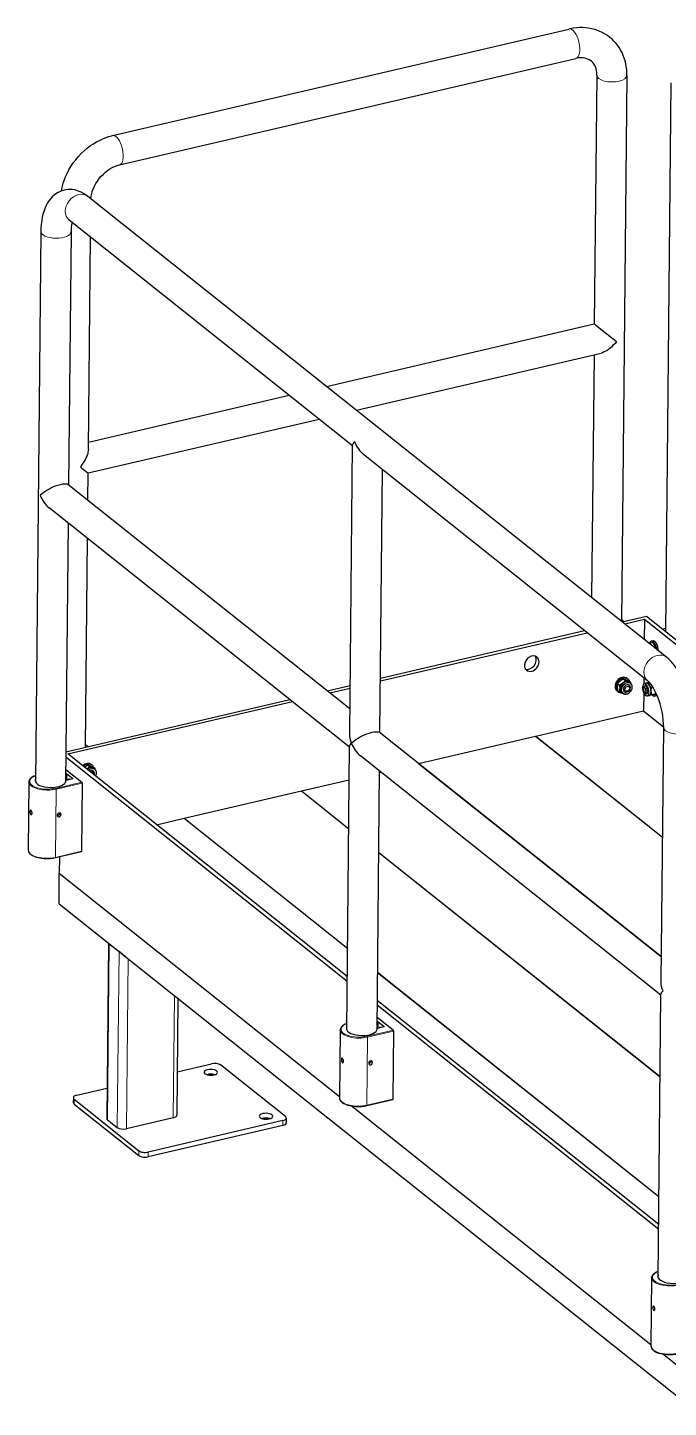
# Model space of a CAD drawing. Extents: x 5 to 836, y 5 to 589.
# Drawn here: x 561.3 to 609.1, y 231.2 to 334.2 of the extents above; entities that cross this region are included whole.
import ezdxf

# ---------------------------------------------------------------- set-up
doc = ezdxf.new("R2010")
doc.units = 0

msp = doc.modelspace()

# ---------------------------------------------------------------- linework, layer by layer
at = {"color": 7, "lineweight": 25}
for p, q in [((567.6, 326.1), (601.68, 334.05)), ((568.12, 323.91), (602.19, 331.86)), ((603.75, 330.61), (603.57, 312.05)), ((606, 330.58), (605.6, 289.84)), ((608.9, 289.09), (609.3, 330.04)), ((608.96, 287.17), (565.76, 321.56)), ((564.36, 319.8), (564.3, 319.85)), ((585.53, 302.95), (564.36, 319.8)), ((562.26, 318.95), (561.85, 277.86)), ((564.51, 318.92), (564.32, 300.04)), ((565.8, 302.69), (565.95, 318.53)), ((583.57, 307.38), (603.57, 312.05)), ((585.81, 305.6), (604.08, 309.86)), ((603.55, 309.74), (603.37, 291.62)), ((565.8, 303.23), (580.78, 306.73)), ((565.78, 300.92), (583.02, 304.94)), ((585.31, 281.5), (585.53, 303)), ((607.55, 285.41), (586.34, 302.3)), ((565.76, 298.89), (565.78, 300.92)), ((587.56, 281.53), (587.76, 301.17)), ((585.33, 283.31), (564.28, 300.07)), ((585.3, 280.45), (562.87, 298.31)), ((564.29, 297.18), (564.1, 277.83)), ((565.58, 280.45), (565.73, 296.04)), ((605.6, 289.99), (605.79, 289.84)), ((605.65, 289.81), (607.47, 290.23)), ((605.84, 289.65), (607.31, 290)), ((607.31, 290), (607.29, 288.5)), ((607.31, 290), (614.98, 283.89)), ((607.47, 290.23), (615.14, 284.12)), ((587.6, 285.6), (602.85, 289.16)), ((587.6, 285.4), (603.05, 289)), ((607.82, 288.36), (607.93, 288.39)), ((608.66, 289.28), (608.9, 289.34)), ((607.93, 288.26), (607.66, 288.2)), ((608.1, 288.02), (608.06, 288.1)), ((608.16, 287.84), (608.13, 287.83)), ((605.54, 285.42), (605.47, 285.36)), ((605.73, 285.27), (605.7, 285.24)), ((605.73, 285.55), (605.89, 285.43)), ((605.96, 285.48), (605.88, 285.5)), ((606.08, 285.35), (605.89, 285.43)), ((605.96, 285.48), (606.14, 285.4)), ((606.08, 285.54), (606.02, 285.59)), ((606.11, 285.34), (606.08, 285.35)), ((606.15, 285.32), (606.11, 285.34)), ((606.14, 285.4), (606.3, 285.28)), ((606.2, 285.29), (606.28, 285.22)), ((607.27, 285.64), (607.26, 285.17)), ((607.68, 285.29), (607.62, 285.28)), ((583.63, 284.67), (585.35, 285.07)), ((583.82, 284.51), (585.35, 284.87)), ((605.33, 284.6), (605.27, 284.65)), ((605.29, 285.02), (605.29, 284.93)), ((605.31, 285.21), (605.47, 285.08)), ((605.31, 284.71), (605.46, 284.59)), ((605.49, 284.82), (605.48, 284.78)), ((605.49, 284.86), (605.49, 284.82)), ((605.6, 284.55), (605.69, 284.48)), ((605.7, 285.24), (605.66, 285.21)), ((605.77, 284.64), (605.81, 284.62)), ((606.14, 285.1), (606.17, 285.07)), ((607.26, 284.54), (607.24, 283.16)), ((607.26, 284.88), (607.3, 284.97)), ((607.47, 285.24), (607.31, 285.2)), ((607.34, 284.53), (607.41, 284.47)), ((607.37, 285.02), (607.35, 285.02)), ((607.49, 285.24), (607.47, 285.24)), ((607.5, 284.45), (607.48, 284.45)), ((607.69, 284.31), (607.53, 284.27)), ((607.89, 284.35), (607.61, 284.29)), ((607.61, 284.29), (607.61, 284.29)), ((607.67, 284.31), (607.69, 284.31)), ((607.7, 285.05), (607.68, 285.09)), ((607.69, 284.31), (607.71, 284.32)), ((607.72, 285.01), (607.7, 285.05)), ((607.81, 284.59), (607.81, 284.63)), ((607.81, 284.55), (607.81, 284.59)), ((608.12, 284.42), (607.84, 284.35)), ((607.98, 284.88), (607.85, 284.85)), ((608.02, 284.39), (608.06, 284.4)), ((608.07, 284.27), (608.18, 284.3)), ((564.12, 280.11), (580.83, 284.01)), ((564.27, 279.95), (581.03, 283.86)), ((599.2, 281.28), (607.24, 283.16)), ((607.24, 283.16), (608.75, 281.96)), ((608.58, 264.8), (587.52, 281.57)), ((590.45, 279.24), (599.19, 281.28)), ((599.19, 281.28), (608.67, 273.74)), ((599.2, 281.28), (599.2, 281.28)), ((599.2, 281.28), (608.67, 273.74)), ((608.56, 262.99), (608.75, 281.93)), ((565.58, 280.65), (565.77, 280.5)), ((585.1, 259.35), (585.3, 280.51)), ((585.13, 262.97), (564.12, 279.7)), ((585.13, 263.33), (564.27, 279.95)), ((565.74, 279.13), (565.89, 279.01)), ((565.96, 279.06), (565.89, 279.08)), ((566.08, 279.12), (566.02, 279.17)), ((608.55, 261.95), (586.12, 279.81)), ((590.45, 279.24), (590.45, 279.24)), ((590.45, 279.24), (608.58, 264.8)), ((564.11, 278.8), (565.32, 277.84)), ((564.11, 278.46), (564.16, 278.47)), ((564.39, 278.07), (564.12, 278.01)), ((564.63, 278.09), (564.14, 277.98)), ((564.2, 278.47), (564.64, 278.11)), ((564.41, 278.04), (564.39, 278.07)), ((565.54, 279), (565.5, 278.97)), ((565.7, 278.82), (565.69, 278.81)), ((565.74, 278.85), (565.7, 278.82)), ((566.08, 278.93), (565.89, 279.01)), ((565.96, 279.06), (566.15, 278.98)), ((566.12, 278.91), (566.08, 278.93)), ((566.15, 278.9), (566.12, 278.91)), ((566.14, 278.68), (566.18, 278.65)), ((566.15, 278.98), (566.3, 278.86)), ((566.2, 278.87), (566.29, 278.8)), ((587.35, 259.33), (587.54, 278.68)), ((587.54, 278.56), (587.65, 278.58)), ((561.36, 277.86), (561.31, 272.78)), ((564.12, 278.01), (564.1, 278.01)), ((564.12, 277.91), (564.12, 277.97)), ((565.35, 277.77), (565.3, 272.69)), ((572.95, 275.15), (581.7, 277.19)), ((581.7, 277.19), (585.28, 278.03)), ((581.7, 277.19), (581.7, 277.19)), ((581.7, 277.19), (585.24, 274.37)), ((581.7, 277.19), (585.24, 274.37)), ((570.89, 274.67), (572.95, 275.15)), ((572.95, 275.15), (572.95, 275.15)), ((572.95, 275.15), (585.16, 265.44)), ((572.95, 275.15), (585.16, 265.43)), ((563.34, 272.21), (565.28, 272.66)), ((563.65, 272.28), (563.63, 271.02)), ((587.48, 272.6), (608.49, 255.87)), ((587.48, 272.59), (608.49, 255.86)), ((563.61, 268.77), (563.63, 271.02)), ((584.56, 254.36), (563.63, 271.02)), ((584.56, 254.36), (563.63, 271.02)), ((563.61, 268.77), (610.83, 231.18)), ((567.3, 265.83), (567.17, 252.75)), ((567.36, 265.78), (568.09, 265.21)), ((587.39, 263.66), (608.4, 246.93)), ((587.39, 263.65), (608.4, 246.92)), ((572.48, 261.68), (572.4, 252.98)), ((572.51, 261.68), (572.48, 261.68)), ((608.34, 240.84), (608.55, 262)), ((608.38, 244.47), (587.36, 261.2)), ((608.38, 244.83), (587.37, 261.55)), ((587.35, 260.3), (588.57, 259.33)), ((587.35, 259.95), (587.41, 259.96)), ((587.64, 259.57), (587.36, 259.5)), ((587.88, 259.59), (587.38, 259.47)), ((587.44, 259.96), (587.89, 259.6)), ((587.65, 259.53), (587.64, 259.57)), ((584.61, 259.36), (584.56, 254.27)), ((587.36, 259.5), (587.35, 259.5)), ((587.37, 259.4), (587.37, 259.46)), ((588.59, 259.27), (588.54, 254.18)), ((572.43, 256.23), (574.99, 256.83)), ((580.52, 252.88), (575.67, 256.74)), ((564.93, 254.48), (567.19, 255.01)), ((564.68, 254.29), (564.67, 253.93)), ((564.74, 254.18), (569.58, 250.33)), ((564.74, 253.82), (569.58, 249.97)), ((607.8, 235.86), (585.42, 253.68)), ((607.8, 235.86), (585.42, 253.68)), ((586.58, 253.7), (588.53, 254.15)), ((567.23, 252.65), (567.96, 252.07)), ((572.14, 252.79), (568.64, 251.98)), ((580.32, 252.59), (570.26, 250.24)), ((580.58, 252.77), (580.58, 252.41)), ((580.32, 252.23), (570.26, 249.88)), ((607.85, 240.85), (607.8, 235.77)), ((612.06, 232.47), (608.66, 235.17)), ((610.85, 233.43), (608.66, 235.17))]:
    msp.add_line(p, q, dxfattribs=at)
at = {"color": 7, "lineweight": 9}
for p, q in [((605.6, 289.98), (605.78, 289.84)), ((608.66, 289.28), (608.9, 289.33)), ((565.58, 280.63), (565.75, 280.49)), ((564.16, 278.47), (564.16, 278.02)), ((564.2, 278.47), (564.19, 278.03)), ((564.64, 278.11), (564.64, 278.1)), ((563.4, 277.32), (563.35, 272.23)), ((565.32, 277.84), (563.38, 277.38)), ((565.35, 277.77), (563.4, 277.32)), ((564.12, 277.91), (564.12, 277.97)), ((563.35, 272.23), (565.3, 272.69)), ((567.23, 252.65), (567.36, 265.78)), ((567.96, 252.07), (568.09, 265.21)), ((568.64, 251.98), (568.77, 264.66)), ((568.77, 264.67), (568.77, 264.66)), ((572.14, 252.79), (572.23, 261.88)), ((572.26, 261.89), (572.23, 261.88)), ((587.41, 259.96), (587.4, 259.51)), ((587.44, 259.96), (587.44, 259.52)), ((587.89, 259.6), (587.89, 259.59)), ((586.65, 258.81), (586.6, 253.73)), ((588.57, 259.33), (586.62, 258.88)), ((588.59, 259.27), (586.65, 258.81)), ((587.37, 259.4), (587.37, 259.46)), ((564.74, 253.82), (564.74, 254.18)), ((586.6, 253.73), (588.54, 254.18)), ((580.32, 252.23), (580.32, 252.59)), ((569.58, 249.97), (569.58, 250.33)), ((570.26, 249.88), (570.26, 250.24))]:
    msp.add_line(p, q, dxfattribs=at)
at = {"color": 7, "lineweight": 25}
for points in [[(606, 330.58), (606, 330.8), (605.99, 331.03), (605.96, 331.25), (605.92, 331.46), (605.87, 331.68), (605.8, 331.89), (605.73, 332.09), (605.64, 332.29), (605.55, 332.46), (605.42, 332.67), (605.3, 332.85), (605.17, 333.01), (605.04, 333.15), (604.9, 333.29), (604.73, 333.43), (604.56, 333.56), (604.38, 333.68), (604.16, 333.8), (603.93, 333.9), (603.77, 333.97), (603.6, 334.02), (603.37, 334.08), (603.14, 334.12), (602.91, 334.15), (602.7, 334.16), (602.48, 334.16), (602.26, 334.15), (602.02, 334.12), (601.74, 334.07), (601.68, 334.05)], [(603.75, 330.61), (603.75, 330.78), (603.73, 330.94), (603.7, 331.08), (603.65, 331.22), (603.6, 331.34), (603.53, 331.45), (603.45, 331.56), (603.36, 331.65), (603.25, 331.73), (603.15, 331.79), (603.02, 331.84), (602.89, 331.88), (602.74, 331.9), (602.58, 331.91), (602.42, 331.9), (602.25, 331.88), (602.19, 331.86)], [(563.79, 321.97), (563.85, 322.26), (563.93, 322.56), (564, 322.76), (564.08, 322.98), (564.21, 323.27), (564.35, 323.54), (564.5, 323.8), (564.67, 324.06), (564.86, 324.3), (565.06, 324.54), (565.27, 324.76), (565.49, 324.97), (565.72, 325.17), (565.97, 325.35), (566.14, 325.47), (566.4, 325.63), (566.62, 325.74), (566.89, 325.87), (567.1, 325.95), (567.32, 326.02), (567.53, 326.08), (567.6, 326.1)], [(565.99, 321.38), (566.01, 321.57), (566.05, 321.77), (566.09, 321.93), (566.16, 322.11), (566.25, 322.32), (566.36, 322.52), (566.48, 322.71), (566.61, 322.89), (566.76, 323.07), (566.92, 323.23), (567.08, 323.38), (567.26, 323.51), (567.4, 323.61), (567.58, 323.71), (567.76, 323.79), (567.94, 323.86), (568.12, 323.91)], [(565.76, 321.56), (565.59, 321.69), (565.43, 321.79), (565.27, 321.87), (565.11, 321.94), (564.93, 322), (564.78, 322.04), (564.62, 322.07), (564.44, 322.08), (564.27, 322.07), (564.1, 322.05), (563.93, 322.01), (563.81, 321.98), (563.65, 321.91), (563.49, 321.82), (563.37, 321.75), (563.23, 321.64), (563.1, 321.52), (562.98, 321.39), (562.87, 321.25), (562.75, 321.07), (562.65, 320.88), (562.57, 320.71), (562.49, 320.49), (562.41, 320.24), (562.36, 320.01), (562.32, 319.77), (562.28, 319.46), (562.26, 319.18), (562.26, 318.95)], [(564.58, 319.62), (564.55, 319.44), (564.52, 319.23), (564.51, 319), (564.51, 318.92)], [(603.57, 312.05), (603.57, 312.05), (603.59, 312.04), (603.69, 311.96), (604.98, 310.93), (605.23, 310.73)], [(605.23, 310.73), (605.12, 310.59), (604.94, 310.41), (604.85, 310.32), (604.76, 310.24), (604.6, 310.12), (604.52, 310.06), (604.43, 310.01), (604.31, 309.95), (604.19, 309.89), (604.08, 309.86)], [(585.67, 303.26), (585.61, 303.19), (585.57, 303.12), (585.54, 303.06), (585.53, 303.03), (585.53, 303)], [(565.8, 302.69), (565.79, 302.58), (565.77, 302.48), (565.75, 302.39), (565.73, 302.31), (565.66, 302.13), (565.58, 301.96), (565.47, 301.76), (565.35, 301.57), (565.21, 301.38)], [(565.21, 301.38), (565.32, 301.29), (565.77, 300.93), (565.78, 300.92), (565.78, 300.92), (565.78, 300.92)], [(562.2, 299.27), (562.27, 299.33), (562.39, 299.43), (562.54, 299.54), (562.7, 299.64), (562.84, 299.72), (562.99, 299.8), (563.16, 299.88), (563.34, 299.95), (563.53, 300.02), (563.72, 300.07), (563.89, 300.11), (564.04, 300.12), (564.1, 300.12), (564.16, 300.12), (564.23, 300.1), (564.28, 300.07)], [(608.06, 288.1), (608.02, 288.16), (607.93, 288.26)], [(608.1, 288.02), (608.12, 287.95), (608.16, 287.84)], [(611, 281.91), (610.99, 282.24), (610.97, 282.58), (610.94, 282.92), (610.89, 283.26), (610.81, 283.66), (610.71, 284.07), (610.62, 284.4), (610.51, 284.73), (610.39, 285.05), (610.26, 285.36), (610.12, 285.66), (609.96, 285.95), (609.8, 286.22), (609.62, 286.47), (609.46, 286.67), (609.3, 286.86), (609.13, 287.02), (608.96, 287.17)], [(605.47, 285.36), (605.41, 285.31), (605.31, 285.21)], [(605.54, 285.42), (605.61, 285.47), (605.73, 285.55)], [(605.73, 285.27), (605.79, 285.33), (605.89, 285.43)], [(608.75, 281.93), (608.74, 282.2), (608.72, 282.49), (608.68, 282.79), (608.63, 283.09), (608.56, 283.4), (608.48, 283.7), (608.39, 283.99), (608.29, 284.26), (608.17, 284.52), (608.05, 284.75), (607.93, 284.96), (607.81, 285.13), (607.7, 285.27), (607.6, 285.37), (607.55, 285.41)], [(607.68, 285.09), (607.65, 285.16), (607.62, 285.28)], [(605.29, 284.93), (605.3, 284.76), (605.31, 284.71)], [(605.66, 285.21), (605.59, 285.16), (605.47, 285.08)], [(605.49, 284.86), (605.47, 285.03), (605.47, 285.08)], [(605.69, 284.48), (605.76, 284.44), (605.83, 284.41), (605.9, 284.41), (605.98, 284.42), (606.07, 284.44), (606.15, 284.49), (606.23, 284.55), (606.3, 284.63), (606.35, 284.72), (606.39, 284.81), (606.4, 284.9), (606.41, 284.94)], [(606.41, 284.94), (606.4, 285.03), (606.38, 285.1), (606.34, 285.16), (606.29, 285.21), (606.29, 285.22)], [(607.31, 285.2), (607.27, 285.18), (607.24, 285.15), (607.21, 285.1), (607.19, 285.03), (607.18, 284.94), (607.18, 284.91)], [(607.53, 284.27), (607.49, 284.27), (607.44, 284.29), (607.4, 284.32), (607.35, 284.37), (607.3, 284.45), (607.25, 284.56), (607.21, 284.68), (607.19, 284.82), (607.18, 284.91)], [(607.72, 285.01), (607.76, 284.95), (607.85, 284.85)], [(607.81, 284.63), (607.82, 284.71), (607.85, 284.85)], [(607.81, 284.55), (607.82, 284.47), (607.84, 284.35)], [(585.45, 280.76), (585.4, 280.92), (585.35, 281.1), (585.33, 281.28), (585.31, 281.47), (585.31, 281.5)], [(585.45, 280.76), (585.51, 280.83), (585.64, 280.93), (585.78, 281.03), (585.95, 281.14), (586.09, 281.22), (586.24, 281.29), (586.41, 281.37), (586.59, 281.45), (586.78, 281.51), (586.97, 281.57), (587.14, 281.6), (587.28, 281.61), (587.35, 281.61), (587.4, 281.61), (587.47, 281.59), (587.52, 281.57)], [(585.3, 280.51), (585.31, 280.54), (585.32, 280.58), (585.33, 280.61), (585.36, 280.65), (585.42, 280.73), (585.45, 280.76)], [(565.54, 279), (565.61, 279.05), (565.74, 279.13)], [(561.85, 278.34), (561.72, 278.28), (561.61, 278.22), (561.52, 278.16), (561.46, 278.09), (561.41, 278.02), (561.38, 277.96), (561.36, 277.9), (561.36, 277.86)], [(565.74, 278.85), (565.8, 278.9), (565.89, 279.01)], [(566.41, 278.52), (566.4, 278.6), (566.38, 278.68), (566.34, 278.74), (566.3, 278.79), (566.29, 278.8)], [(566.35, 278.29), (566.39, 278.38), (566.41, 278.47), (566.41, 278.52)], [(561.48, 275.75), (561.46, 275.74), (561.45, 275.73), (561.45, 275.71), (561.44, 275.66), (561.44, 275.6), (561.45, 275.57)], [(561.45, 275.57), (561.46, 275.51), (561.49, 275.46), (561.51, 275.44), (561.54, 275.43), (561.55, 275.43)], [(561.59, 275.61), (561.57, 275.66), (561.54, 275.71), (561.52, 275.73), (561.5, 275.75), (561.49, 275.75), (561.48, 275.75)], [(561.55, 275.43), (561.58, 275.44), (561.59, 275.47), (561.6, 275.49), (561.6, 275.52), (561.6, 275.58), (561.59, 275.61)], [(563.64, 275.44), (563.62, 275.41), (563.6, 275.39), (563.58, 275.37), (563.55, 275.35), (563.52, 275.33), (563.48, 275.33)], [(563.65, 275.55), (563.65, 275.5), (563.64, 275.44)], [(561.31, 272.78), (561.32, 272.71), (561.34, 272.64), (561.38, 272.57), (561.44, 272.5), (561.52, 272.44), (561.63, 272.37), (561.75, 272.31), (561.91, 272.25), (562.06, 272.21), (562.27, 272.17), (562.49, 272.14), (562.72, 272.14), (562.95, 272.15), (563.17, 272.17), (563.34, 272.21)], [(608.7, 262.26), (608.64, 262.41), (608.6, 262.59), (608.57, 262.78), (608.56, 262.96), (608.56, 262.99)], [(572.48, 261.68), (572.48, 261.68), (572.47, 261.69), (572.23, 261.88)], [(608.55, 262), (608.55, 262.04), (608.56, 262.07), (608.58, 262.1), (608.6, 262.14), (608.66, 262.22), (608.7, 262.26)], [(585.1, 259.83), (584.97, 259.78), (584.85, 259.71), (584.77, 259.65), (584.7, 259.59), (584.65, 259.52), (584.62, 259.45), (584.61, 259.39), (584.61, 259.36)], [(584.72, 257.24), (584.71, 257.24), (584.7, 257.22), (584.69, 257.2), (584.69, 257.15), (584.69, 257.09), (584.69, 257.07)], [(584.69, 257.07), (584.71, 257.01), (584.74, 256.96), (584.76, 256.93), (584.79, 256.92), (584.8, 256.92)], [(584.84, 257.1), (584.81, 257.16), (584.78, 257.21), (584.77, 257.23), (584.75, 257.24), (584.73, 257.24), (584.72, 257.24)], [(584.8, 256.92), (584.82, 256.93), (584.84, 256.96), (584.84, 256.99), (584.85, 257.01), (584.84, 257.07), (584.84, 257.1)], [(586.88, 256.94), (586.87, 256.91), (586.85, 256.88), (586.82, 256.86), (586.8, 256.84), (586.76, 256.83), (586.73, 256.82)], [(586.9, 257.04), (586.9, 256.99), (586.88, 256.94)], [(584.56, 254.27), (584.56, 254.2), (584.58, 254.14), (584.62, 254.07), (584.69, 254), (584.76, 253.93), (584.87, 253.86), (585, 253.8), (585.15, 253.74), (585.3, 253.7), (585.51, 253.66), (585.74, 253.64), (585.97, 253.63), (586.2, 253.64), (586.42, 253.67), (586.58, 253.7)], [(608.35, 241.33), (608.21, 241.27), (608.1, 241.21), (608.01, 241.14), (607.95, 241.08), (607.9, 241.01), (607.87, 240.94), (607.85, 240.89), (607.85, 240.85)], [(607.97, 238.74), (607.96, 238.73), (607.95, 238.72), (607.94, 238.7), (607.93, 238.65), (607.93, 238.59), (607.94, 238.56)], [(607.94, 238.56), (607.96, 238.5), (607.98, 238.45), (608.01, 238.42), (608.03, 238.41), (608.04, 238.41)], [(608.08, 238.59), (608.06, 238.65), (608.03, 238.7), (608.01, 238.72), (607.99, 238.73), (607.98, 238.74), (607.97, 238.74)], [(608.04, 238.41), (608.07, 238.43), (608.08, 238.45), (608.09, 238.48), (608.09, 238.51), (608.09, 238.57), (608.08, 238.59)], [(607.8, 235.77), (607.81, 235.7), (607.83, 235.63), (607.87, 235.56), (607.93, 235.49), (608.01, 235.42), (608.12, 235.35), (608.25, 235.29), (608.4, 235.24), (608.55, 235.2), (608.76, 235.16), (608.98, 235.13), (609.21, 235.12), (609.44, 235.13), (609.66, 235.16), (609.83, 235.19)]]:
    msp.add_lwpolyline(points, dxfattribs=at)
for centre, radius, start, end in [((607.17, 287.55), 1.02, 14.2829, 16.1796), ((605.2, 283.55), 2.07, 70.8601, 75.197), ((606.83, 287.28), 2.07, 250.8601, 255.197), ((603.68, 284.94), 2.64, 5.703, 7.4222), ((611.16, 271.52), 14.21, 104.4356, 104.9835), ((606.58, 284.96), 1.29, 169.1497, 177.4935), ((604.19, 284.83), 1.29, 349.1497, 357.4935), ((607.34, 288.92), 4.72, 246.5374, 248.8901), ((608.03, 282.99), 1.37, 105.2198, 107.8283), ((611.39, 270.59), 14.21, 104.4356, 104.9835), ((604.35, 298.11), 14.21, 284.4356, 284.9835), ((607.7, 285.72), 1.37, 285.2199, 287.8283), ((606.96, 284.74), 1.21, 344.4305, 351.2978), ((565.21, 277.13), 2.07, 70.8601, 75.197), ((566.83, 280.86), 2.07, 250.8601, 255.197), ((563.69, 278.52), 2.64, 5.703, 7.4222), ((565.02, 278.18), 0.922, 190.8784, 193.311), ((564.28, 261.96), 4.91, 51.1592, 52.097), ((398.91, 53.24), 271.21, 51.2226, 51.4053), ((588.27, 259.68), 0.922, 190.8784, 193.311)]:
    msp.add_arc(centre, radius, start, end, dxfattribs=at)
at = {"color": 7, "lineweight": 9}
for centre, major_axis, ratio, start_param, end_param in [((601.94, 332.96), (0.26, -1.1), 0.43918, 0.000015, 3.141607), ((604.88, 330.59), (-1.12, 0.01), 0.436237, 6.28317, 9.424763), ((567.86, 325), (0.26, -1.1), 0.43918, 0.000015, 3.141607), ((565.06, 320.68), (0.701, 0.88), 0.785378, 6.283145, 9.424737), ((563.38, 318.93), (-1.12, 0.01), 0.436237, 0.000039, 3.141631), ((608.26, 286.29), (0.701, 0.88), 0.785378, 6.283145, 9.424737), ((605.99, 284.85), (-0.296, -0.372), 0.785378, 3.141613, 6.283206), ((606, 284.84), (-0.285, -0.358), 0.785378, 5.494425440575952, 11.77761074775554), ((607.41, 284.73), (-0.104, 0.446), 0.43918, 1.06378, 7.346965), ((607.42, 284.74), (-0.108, 0.463), 0.43918, 3.141542, 6.283135), ((609.87, 281.92), (1.12, -0.01), 0.436237, 3.141631, 6.283224), ((562.74, 277.89), (-1.32, 0.01), 0.436237, 5.443784, 8.363857), ((565.99, 278.43), (-0.296, -0.372), 0.785378, 3.141613, 4.469953), ((566, 278.42), (-0.285, -0.358), 0.785378, 1.822703, 4.460482), ((562.73, 277.85), (-1.37, 0.01), 0.436237, 6.28317, 8.363857), ((563.38, 277.34), (0.0114, -0.0487), 0.43918, 1.06378, 2.634576), ((562.68, 272.76), (-1.37, 0.01), 0.436237, 6.28317, 8.363857), ((563.33, 272.25), (0.0114, -0.0487), 0.43918, 6.283135, 7.346965), ((585.98, 259.39), (-1.32, 0.01), 0.436237, 5.443784, 8.363857), ((585.98, 259.34), (-1.37, 0.01), 0.436237, 6.28317, 8.363857), ((586.62, 258.83), (0.0114, -0.0487), 0.43918, 1.06378, 2.634576), ((585.93, 254.26), (-1.37, 0.01), 0.436237, 6.28317, 8.363857), ((586.57, 253.75), (0.0114, -0.0487), 0.43918, 6.283135, 7.346965), ((609.23, 240.88), (-1.32, 0.01), 0.436237, 5.443784, 8.363857), ((609.23, 240.84), (-1.37, 0.01), 0.436237, 6.28317, 8.363857), ((609.18, 235.75), (-1.37, 0.01), 0.436237, 6.28317, 8.363857)]:
    msp.add_ellipse(centre, major_axis=major_axis, ratio=ratio, start_param=start_param, end_param=end_param, dxfattribs=at)
at = {"color": 7, "lineweight": 25}
for centre, major_axis, ratio, start_param, end_param in [((586.66, 303.49), (0.67, -1.4), 0.643036, 4.572844, 5.36163), ((563.19, 299.5), (0.67, -1.4), 0.643105, 4.572993, 5.36168), ((607.96, 287.78), (0.136, -0.584), 0.43918, 3.141634, 3.786532), ((607.96, 287.78), (0.136, -0.584), 0.43918, 1.412935, 3.141634), ((608.07, 287.81), (0.136, -0.584), 0.43918, 1.199362, 3.141634), ((607.96, 287.78), (-0.109, 0.465), 0.43918, 4.649721, 5.150196), ((598.9, 286.69), (-0.389, -0.489), 0.785378, 3.141613, 5.494425), ((598.9, 286.69), (-0.389, -0.489), 0.785378, 5.494425, 6.283206), ((598.7, 286.84), (-0.389, -0.489), 0.785378, 0.25497, 2.886622), ((598.9, 286.69), (-0.389, -0.489), 0.785378, 0.000021, 3.141613), ((605.65, 285.12), (0.374, 0.469), 0.785378, 0.000021, 3.141613), ((605.71, 285.07), (0.374, 0.469), 0.785378, 0.000021, 3.141613), ((605.9, 284.92), (-0.296, -0.372), 0.785378, 3.40003, 5.494425), ((605.9, 284.92), (-0.297, -0.374), 0.785378, 3.502404, 4.344854), ((605.71, 285.07), (0.374, 0.469), 0.785378, 5.79288, 6.283206), ((605.9, 284.92), (-0.296, -0.372), 0.785378, 3.14163, 3.40003), ((605.9, 284.92), (-0.297, -0.374), 0.785378, 3.039218, 3.297657), ((607.58, 284.77), (-0.108, 0.463), 0.43918, 3.158175, 6.283185), ((607.93, 284.86), (0.136, -0.584), 0.43918, 3.747707, 3.786532), ((605.71, 285.07), (0.374, 0.469), 0.785378, 3.141613, 3.789055), ((605.9, 284.92), (-0.296, -0.372), 0.785378, 5.494425, 6.283223), ((605.9, 284.92), (-0.297, -0.374), 0.785378, 5.596799, 6.385559), ((605.9, 284.92), (-0.297, -0.374), 0.785378, 4.549601, 5.392052), ((606, 284.84), (-0.187, -0.235), 0.785378, 3.141613, 6.283206), ((605.99, 284.85), (-0.182, -0.229), 0.785378, 5.494425, 6.283206), ((605.99, 284.85), (-0.182, -0.229), 0.785378, 5.457311, 5.494425), ((605.99, 284.85), (-0.182, -0.229), 0.785378, 0.000021, 3.141613), ((606, 284.84), (-0.187, -0.235), 0.785378, 0.000021, 2.352833), ((606.03, 284.81), (-0.128, -0.161), 0.785378, 2.352833, 8.636018), ((605.99, 284.85), (-0.182, -0.229), 0.785378, 3.141613, 3.967465), ((606, 284.84), (-0.187, -0.235), 0.785378, 2.352833, 3.141613), ((605.99, 284.85), (-0.296, -0.372), 0.785378, 3.138231, 3.141613), ((607.34, 284.72), (-0.047, 0.2), 0.43918, 0.510785, 1.06378), ((607.34, 284.72), (-0.047, 0.2), 0.43918, 1.06378, 2.630825), ((607.41, 284.73), (-0.068, 0.292), 0.43918, 6.283135, 7.159459), ((607.34, 284.72), (-0.047, 0.2), 0.43918, 2.630825, 6.793971), ((607.42, 284.74), (-0.067, 0.285), 0.43918, 6.283135, 6.793971), ((607.41, 284.73), (-0.068, 0.292), 0.43918, 4.205372, 6.283135), ((607.42, 284.74), (-0.067, 0.285), 0.43918, 6.034698, 6.283135), ((607.41, 284.73), (-0.068, 0.292), 0.43918, 2.265318, 3.141542), ((607.42, 284.74), (-0.067, 0.285), 0.43918, 2.630825, 3.141542), ((607.41, 284.73), (-0.068, 0.292), 0.43918, 3.141542, 4.205372), ((607.42, 284.74), (-0.067, 0.285), 0.43918, 3.141542, 3.39016), ((607.58, 284.77), (-0.109, 0.465), 0.43918, 5.354943, 6.197394), ((607.58, 284.77), (-0.109, 0.465), 0.43918, 3.039212, 3.055801), ((607.58, 284.77), (-0.108, 0.463), 0.43918, 3.141593, 3.158175), ((607.58, 284.77), (-0.109, 0.465), 0.43918, 3.260548, 4.102999), ((607.58, 284.77), (-0.109, 0.465), 0.43918, 4.307746, 5.150196), ((607.93, 284.86), (0.136, -0.584), 0.43918, 5.638245, 6.283226), ((607.93, 284.86), (0.136, -0.584), 0.43918, 0.000041, 0.715876), ((608.04, 284.88), (0.136, -0.584), 0.43918, 0.000041, 0.319514), ((564.52, 280.28), (-1.15, 0.01), 0.436237, 3.520965, 3.548938), ((586.43, 280.99), (0.67, -1.4), 0.643105, 4.572993, 5.36168), ((565.65, 278.7), (0.374, 0.469), 0.785378, 0.000021, 1.379539), ((565.71, 278.65), (0.374, 0.469), 0.785378, 0.000021, 1.379539), ((565.71, 278.65), (0.374, 0.469), 0.785378, 5.79288, 6.283206), ((562.98, 277.95), (-1.15, 0.01), 0.436237, 6.074287, 6.283224), ((564.17, 278.46), (-0.025, 0.0002), 0.436237, 3.651468, 5.222265), ((564.62, 278.1), (-0.025, 0.0002), 0.436237, 2.080672, 3.141651), ((564.62, 278.1), (-0.025, 0.0002), 0.436237, 3.141651, 3.651468), ((565.9, 278.5), (-0.296, -0.372), 0.785378, 3.40003, 4.469953), ((565.9, 278.5), (-0.297, -0.374), 0.785378, 3.502404, 4.344854), ((566, 278.42), (-0.187, -0.235), 0.785378, 3.141613, 4.322404), ((566, 278.42), (-0.182, -0.229), 0.785378, 3.141613, 3.967465), ((566.04, 278.39), (-0.128, -0.161), 0.785378, 2.160144, 4.123055), ((565.9, 278.5), (-0.296, -0.372), 0.785378, 3.14163, 3.40003), ((565.9, 278.5), (-0.297, -0.374), 0.785378, 3.039218, 3.297657), ((566, 278.42), (-0.182, -0.229), 0.785378, 1.971167, 3.141613), ((566, 278.42), (-0.187, -0.235), 0.785378, 2.352833, 3.141613), ((566, 278.42), (-0.187, -0.235), 0.785378, 1.960718, 2.352833), ((565.99, 278.43), (-0.296, -0.372), 0.785378, 3.138231, 3.141613), ((562.98, 277.95), (-1.15, 0.01), 0.436237, 0.000039, 3.141538), ((564.08, 277.53), (0.102, -0.438), 0.43918, 2.445086, 2.543211), ((564.15, 277.97), (-0.025, 0.0002), 0.436237, 5.222265, 6.283185), ((562.98, 277.95), (-1.15, 0.01), 0.436237, 3.141538, 3.20013), ((564.15, 277.97), (-0.025, 0.0002), 0.436237, 0, 0.058537), ((565.32, 277.79), (0.0114, -0.0487), 0.43918, 1.06378, 2.634576), ((563.62, 275.4), (-0.104, -0.13), 0.785378, 3.141553, 6.283146), ((563.62, 275.4), (-0.104, -0.13), 0.785378, 6.283146, 8.136018), ((563.62, 275.4), (-0.104, -0.13), 0.785378, 1.852833, 3.141553), ((565.27, 272.71), (0.0114, -0.0487), 0.43918, 6.283135, 7.346965), ((586.22, 259.44), (-1.15, 0.01), 0.436237, 6.074287, 6.283224), ((587.42, 259.95), (-0.025, 0.0002), 0.436237, 3.651468, 5.222265), ((587.87, 259.6), (-0.025, 0.0002), 0.436237, 2.080672, 3.141651), ((587.87, 259.6), (-0.025, 0.0002), 0.436237, 3.141651, 3.651468), ((586.22, 259.44), (-1.15, 0.01), 0.436237, 0.000039, 3.141538), ((587.32, 259.03), (0.102, -0.438), 0.43918, 2.445086, 2.543211), ((587.39, 259.46), (-0.025, 0.0002), 0.436237, 5.222265, 6.283185), ((586.22, 259.44), (-1.15, 0.01), 0.436237, 3.141538, 3.20013), ((587.39, 259.46), (-0.025, 0.0002), 0.436237, 0, 0.058537), ((588.57, 259.29), (0.0114, -0.0487), 0.43918, 1.06378, 2.634576), ((574.94, 256.19), (0.5, -0.005), 0.436237, 1.009876, 3.141482), ((575.24, 256.63), (0.5, -0.005), 0.436237, 0.509876, 2.080672), ((586.87, 256.89), (-0.104, -0.13), 0.785378, 3.141553, 6.283146), ((586.87, 256.89), (-0.104, -0.13), 0.785378, 6.283146, 8.136018), ((586.87, 256.89), (-0.104, -0.13), 0.785378, 1.852833, 3.141553), ((574.94, 256.19), (0.5, -0.005), 0.436237, 3.141482, 6.283075), ((574.94, 255.83), (0.5, -0.005), 0.436237, 1.009876, 2.17124), ((574.94, 256.19), (0.5, -0.005), 0.436237, 6.283075, 7.293061), ((574.94, 255.83), (0.5, -0.005), 0.436237, 0.970352, 1.009876), ((565.18, 254.29), (0.5, -0.005), 0.436237, 2.080672, 3.141651), ((565.17, 253.93), (0.5, -0.005), 0.436237, 3.141651, 3.651468), ((565.18, 254.29), (0.5, -0.005), 0.436237, 3.141651, 3.651468), ((588.52, 254.2), (0.0114, -0.0487), 0.43918, 6.283135, 7.346965), ((567.67, 252.75), (-0.5, 0.005), 0.436237, 0.000059, 0.509876), ((571.9, 252.99), (-0.5, 0.005), 0.436237, 2.080672, 3.141651), ((579.06, 252.91), (0.5, -0.005), 0.436237, 1.009876, 3.141482), ((579.06, 252.91), (0.5, -0.005), 0.436237, 3.141482, 6.283075), ((579.06, 252.55), (0.5, -0.005), 0.436237, 1.009876, 2.17124), ((579.06, 252.55), (0.5, -0.005), 0.436237, 0.970352, 1.009876), ((579.06, 252.91), (0.5, -0.005), 0.436237, 6.283075, 7.293061), ((580.08, 252.78), (0.5, -0.005), 0.436237, 5.222265, 6.283244), ((580.08, 252.42), (0.5, -0.005), 0.436237, 5.222265, 6.283244), ((580.08, 252.78), (0.5, -0.005), 0.436237, 0.000059, 0.509876), ((568.4, 252.17), (-0.5, 0.005), 0.436237, 0.509876, 2.080672), ((570.02, 250.43), (0.5, -0.005), 0.436237, 3.651468, 5.222265), ((570.02, 250.07), (0.5, -0.005), 0.436237, 3.651468, 5.222265), ((609.47, 240.94), (-1.15, 0.01), 0.436237, 6.074287, 6.283224), ((609.47, 240.94), (-1.15, 0.01), 0.436237, 0.000039, 3.141538)]:
    msp.add_ellipse(centre, major_axis=major_axis, ratio=ratio, start_param=start_param, end_param=end_param, dxfattribs=at)

doc.saveas('drawing.dxf')
